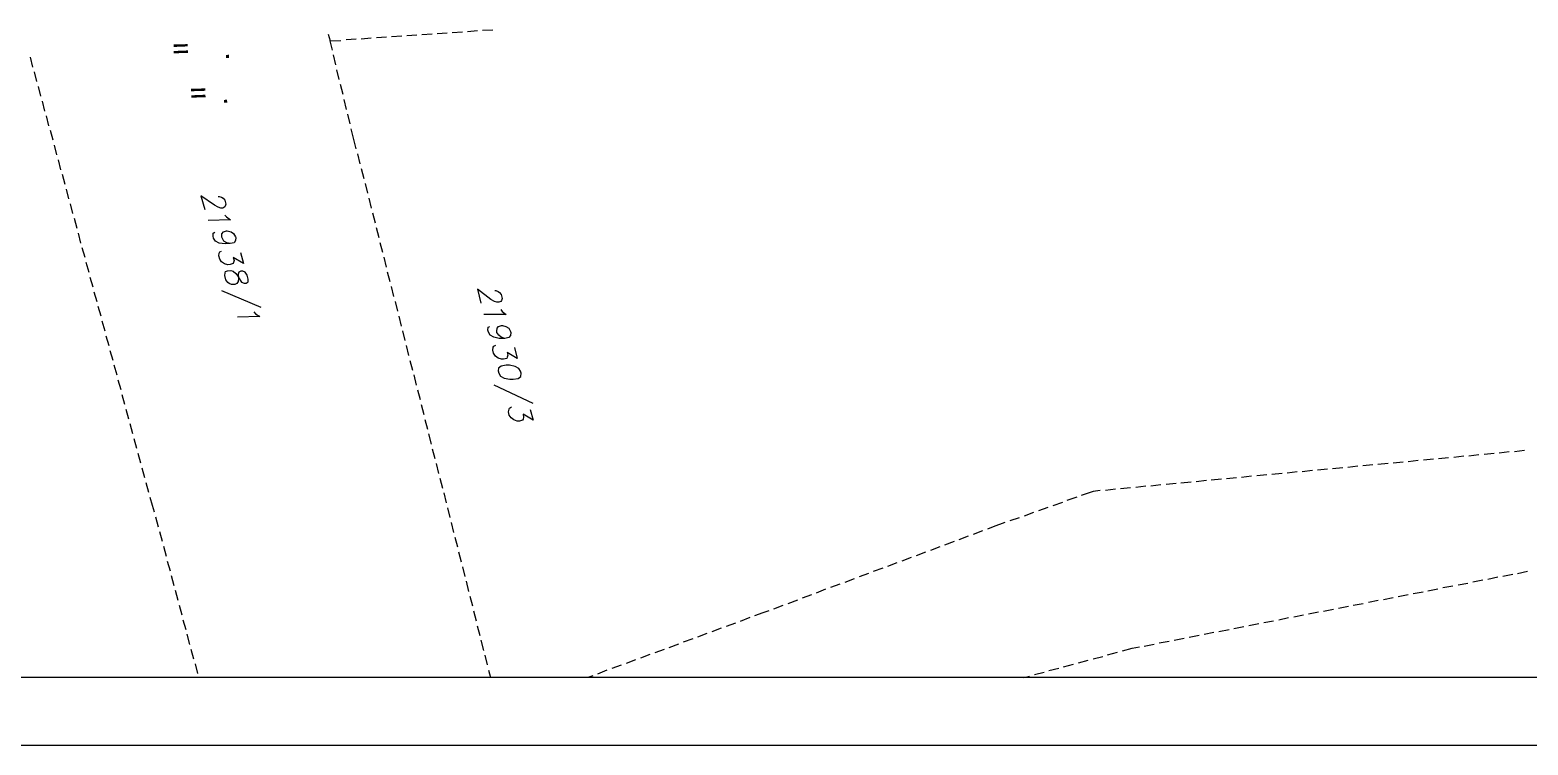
# Model space of a CAD drawing. Header units: millimetres. Extents: x -160 to 389, y -61 to 142.
# Drawn here: x 50.9 to 203, y -61.5 to 11.2 of the extents above; entities that cross this region are included whole.
import ezdxf

# ---------------------------------------------------------------- set-up
doc = ezdxf.new("R2010")
doc.units = ezdxf.units.MM
for name, color, linetype in [('PDF_0', 7, 'Continuous'), ('PDF_C-ROAD-BRNG', 7, 'Continuous'), ('PDF_xref_Boundary$lines$(UV_map)$GR-10', 8, 'Continuous'), ('PDF_xref_Boundary$lines$(UV_map)$TX-11', 8, 'Continuous')]:
    doc.layers.add(name, color=color, linetype=linetype)

msp = doc.modelspace()

# ---------------------------------------------------------------- linework, layer by layer
msp.add_line((-159.98, -61.48), (389.39, -61.48))
at = {"layer": 'PDF_0', "lineweight": 25}
msp.add_lwpolyline([(-153.12, 135.58), (238.32, 135.58), (238.32, -54.62), (-153.12, -54.62)], close=True, dxfattribs=at)
at = {"layer": 'PDF_C-ROAD-BRNG', "lineweight": 25, "transparency": 33554559}
for points in [[(66.89, 9.49), (65.46, 9.43), (66.89, 9.72), (65.46, 9.69)], [(66.92, 8.82), (65.49, 8.79), (66.92, 9.08), (65.46, 9.02)], [(70.8, 8.32), (70.78, 8.62), (71.1, 8.32), (71.1, 8.64)], [(68.69, 4.98), (67.24, 4.93), (68.69, 5.22), (67.24, 5.19)], [(68.72, 4.31), (67.27, 4.29), (68.69, 4.58), (67.27, 4.52)], [(70.6, 3.76), (70.6, 4.05), (70.92, 3.76), (70.89, 4.08)]]:
    msp.add_solid(points, dxfattribs=at)
at = {"layer": 'PDF_xref_Boundary$lines$(UV_map)$GR-10', "lineweight": 25}
for points in [[(81.18, 10.74), (81.36, 10.04), (82.46, 10.1)], [(91.71, 10.74), (90.69, 10.65)], [(93.25, 10.82), (92.23, 10.77)], [(94.79, 10.94), (93.77, 10.88)], [(96.33, 11.06), (95.31, 10.97)], [(97.87, 11.14), (96.85, 11.09)], [(81.59, 9.11), (81.36, 10.04)], [(84, 10.21), (82.99, 10.16)], [(85.54, 10.33), (84.53, 10.24)], [(87.09, 10.42), (86.07, 10.36)], [(88.63, 10.53), (87.61, 10.45)], [(90.17, 10.62), (89.15, 10.56)], [(51.18, 7.39), (50.92, 8.38)], [(81.94, 7.6), (81.71, 8.62)], [(51.59, 5.91), (51.33, 6.9)], [(82.29, 6.11), (82.06, 7.1)], [(51.99, 4.43), (51.73, 5.42)], [(82.67, 4.6), (82.43, 5.62)], [(52.4, 2.92), (52.14, 3.93)], [(83.02, 3.09), (82.78, 4.11)], [(52.81, 1.43), (52.55, 2.42)], [(83.39, 1.61), (83.16, 2.6)], [(53.22, -0.05), (52.95, 0.94)], [(84, -0.92), (83.74, 0.18), (83.51, 1.11)], [(53.62, -1.53), (53.36, -0.54)], [(84.15, -1.44), (84.38, -2.43)], [(54.03, -3.04), (53.77, -2.03)], [(84.53, -2.93), (84.79, -3.94)], [(54.44, -4.53), (54.18, -3.54)], [(84.91, -4.44), (85.17, -5.43)], [(54.84, -6.01), (54.58, -5.02)], [(85.28, -5.92), (85.54, -6.94)], [(55.25, -7.49), (54.99, -6.5)], [(85.66, -7.43), (85.92, -8.42)], [(55.66, -9), (55.4, -8.01)], [(86.04, -8.92), (86.3, -9.93)], [(56.06, -10.49), (55.8, -9.5)], [(86.42, -10.43), (86.68, -11.42)], [(56.47, -11.97), (56.18, -10.98)], [(86.8, -11.91), (87.06, -12.93)], [(56.88, -13.48), (56.59, -12.46)], [(87.17, -13.42), (87.43, -14.41)], [(57.29, -14.96), (57, -13.97)], [(87.55, -14.91), (87.81, -15.92)], [(57.69, -16.45), (57.4, -15.46)], [(87.96, -16.42), (88.19, -17.41)], [(58.1, -17.93), (57.81, -16.94)], [(88.34, -17.9), (88.57, -18.92)], [(58.51, -19.44), (58.22, -18.42)], [(88.71, -19.41), (88.95, -20.4)], [(58.91, -20.92), (58.62, -19.93)], [(89.09, -20.89), (89.32, -21.91)], [(59.32, -22.41), (59.03, -21.42)], [(89.47, -22.41), (89.73, -23.39)], [(59.73, -23.92), (59.44, -22.9)], [(89.85, -23.89), (90.11, -24.91)], [(60.14, -25.4), (59.84, -24.41)], [(90.23, -25.4), (90.49, -26.39)], [(60.51, -26.88), (60.25, -25.89)], [(60.92, -28.37), (60.66, -27.38)], [(90.6, -26.88), (90.87, -27.9)], [(61.33, -29.88), (61.07, -28.86)], [(90.98, -28.4), (91.24, -29.38)], [(61.73, -31.36), (61.47, -30.37)], [(91.36, -29.88), (91.62, -30.9)], [(62.14, -32.84), (61.88, -31.85)], [(91.74, -31.39), (92, -32.38)], [(199.57, -31.85), (198.55, -31.97)], [(201.11, -31.71), (200.09, -31.83)], [(202.65, -31.56), (201.63, -31.68)], [(62.55, -34.33), (62.29, -33.34)], [(92.12, -32.87), (92.38, -33.89)], [(182.65, -33.45), (181.63, -33.57)], [(184.19, -33.31), (183.17, -33.42)], [(185.73, -33.16), (184.71, -33.28)], [(187.27, -33.02), (186.23, -33.13)], [(188.81, -32.87), (187.77, -32.99)], [(190.35, -32.73), (189.31, -32.84)], [(191.87, -32.58), (190.85, -32.7)], [(193.41, -32.44), (192.39, -32.55)], [(194.95, -32.29), (193.93, -32.41)], [(196.49, -32.15), (195.47, -32.26)], [(198.03, -32), (197.01, -32.12)], [(62.96, -35.84), (62.69, -34.85)], [(92.49, -34.38), (92.76, -35.37)], [(167.27, -34.91), (166.25, -35.02)], [(168.81, -34.76), (167.76, -34.88)], [(170.35, -34.62), (169.3, -34.73)], [(171.89, -34.47), (170.85, -34.59)], [(173.4, -34.33), (172.39, -34.44)], [(174.94, -34.18), (173.93, -34.3)], [(176.49, -34.04), (175.47, -34.15)], [(178.03, -33.89), (177.01, -34.01)], [(179.57, -33.74), (178.55, -33.86)], [(181.11, -33.6), (180.09, -33.72)], [(63.51, -37.81), (63.33, -37.15), (63.1, -36.33)], [(92.9, -35.87), (93.13, -36.88)], [(157.18, -36.3), (156.19, -36.65)], [(159.57, -35.63), (158.84, -35.72), (157.65, -36.13)], [(161.11, -35.49), (160.09, -35.61)], [(162.65, -35.34), (161.63, -35.46)], [(164.19, -35.2), (163.17, -35.31)], [(165.73, -35.05), (164.71, -35.17)], [(93.28, -37.38), (93.51, -38.37)], [(152.79, -37.87), (151.83, -38.22)], [(154.24, -37.35), (153.29, -37.7)], [(155.73, -36.83), (154.74, -37.18)], [(63.62, -38.31), (63.89, -39.3)], [(93.66, -38.86), (93.89, -39.88)], [(149.88, -38.89), (148.69, -39.33), (148.11, -39.56)], [(151.34, -38.4), (150.38, -38.72)], [(64.03, -39.79), (64.29, -40.78)], [(94.03, -40.37), (94.3, -41.36)], [(144.74, -40.81), (143.75, -41.16)], [(146.16, -40.26), (145.2, -40.63)], [(147.62, -39.73), (146.66, -40.08)], [(64.44, -41.27), (64.7, -42.29)], [(94.41, -41.86), (94.67, -42.87)], [(140.38, -42.44), (139.42, -42.79)], [(141.83, -41.88), (140.87, -42.26)], [(143.28, -41.36), (142.32, -41.71)], [(64.82, -42.79), (65.11, -43.77)], [(94.79, -43.37), (95.05, -44.36)], [(136.04, -44.07), (135.09, -44.41)], [(137.5, -43.51), (136.51, -43.86)], [(138.92, -42.96), (137.96, -43.34)], [(201.95, -44.04), (202.97, -43.83)], [(65.22, -44.27), (65.48, -45.26)], [(95.17, -44.85), (95.43, -45.87)], [(133.14, -45.14), (132.18, -45.49)], [(134.59, -44.59), (133.63, -44.97)], [(192.85, -45.81), (193.87, -45.61)], [(194.37, -45.49), (195.38, -45.32)], [(195.91, -45.2), (196.89, -45.02)], [(197.42, -44.91), (198.44, -44.71)], [(198.93, -44.62), (199.95, -44.41)], [(200.44, -44.33), (201.46, -44.12)], [(65.63, -45.75), (65.89, -46.77)], [(95.55, -46.36), (95.81, -47.35)], [(128.81, -46.77), (127.85, -47.12)], [(130.26, -46.22), (129.3, -46.57)], [(131.68, -45.66), (130.72, -46.04)], [(185.27, -47.26), (186.28, -47.09)], [(186.81, -46.97), (187.8, -46.77)], [(188.32, -46.68), (189.31, -46.48)], [(189.83, -46.39), (190.85, -46.19)], [(191.34, -46.1), (192.36, -45.9)], [(66.04, -47.26), (66.3, -48.25)], [(95.92, -47.84), (96.19, -48.86)], [(123.98, -48.54), (123.02, -48.92)], [(125.9, -47.84), (125.32, -48.05), (124.47, -48.37)], [(127.35, -47.29), (126.39, -47.67)], [(177.71, -48.75), (178.7, -48.54)], [(179.22, -48.46), (180.21, -48.25)], [(180.73, -48.16), (181.75, -47.96)], [(182.24, -47.87), (183.26, -47.67)], [(183.75, -47.58), (184.77, -47.38)], [(66.41, -48.75), (66.71, -49.73)], [(96.3, -49.36), (96.56, -50.35)], [(119.62, -50.14), (118.66, -50.52)], [(121.07, -49.62), (120.11, -49.97)], [(122.53, -49.1), (121.57, -49.44)], [(170.12, -50.23), (171.11, -50.03)], [(171.63, -49.94), (172.65, -49.73)], [(173.14, -49.65), (174.16, -49.44)], [(174.65, -49.33), (175.67, -49.15)], [(176.17, -49.04), (177.18, -48.86)], [(66.82, -50.23), (67.08, -51.25)], [(96.68, -50.84), (96.94, -51.86)], [(116.74, -51.22), (115.75, -51.6)], [(118.19, -50.69), (117.21, -51.04)], [(161.83, -51.92), (162.82, -51.65), (163.55, -51.51)], [(164.04, -51.42), (165.06, -51.22)], [(165.55, -51.1), (166.57, -50.93)], [(167.07, -50.81), (168.08, -50.61)], [(168.61, -50.52), (169.6, -50.32)], [(67.23, -51.74), (67.49, -52.73)], [(67.64, -53.22), (67.9, -54.21)], [(97.06, -52.35), (97.32, -53.34)], [(112.38, -52.82), (111.42, -53.19)], [(113.83, -52.29), (112.87, -52.64)], [(115.29, -51.77), (114.33, -52.12)], [(157.36, -53.14), (158.34, -52.85)], [(158.84, -52.73), (159.83, -52.47)], [(160.32, -52.32), (161.34, -52.06)], [(97.46, -53.86), (97.64, -54.62)], [(108.05, -54.44), (107.52, -54.62)], [(109.47, -53.89), (108.51, -54.27)], [(110.93, -53.37), (109.97, -53.72)], [(151.8, -54.62), (152.38, -54.47)], [(152.88, -54.33), (153.87, -54.07)], [(154.36, -53.92), (155.35, -53.66)], [(155.84, -53.54), (156.86, -53.25)]]:
    msp.add_lwpolyline(points, dxfattribs=at)
at = {"layer": 'PDF_xref_Boundary$lines$(UV_map)$TX-11', "lineweight": 25}
for points in [[(69.99, -5.75), (70.11, -5.75), (70.34, -5.83), (70.49, -5.92), (70.66, -6.13), (70.78, -6.53), (70.72, -6.74), (70.66, -6.82), (70.46, -6.94), (70.25, -6.94), (69.99, -6.85), (69.61, -6.65), (68.22, -5.69), (68.65, -7.08)], [(70.66, -7.64), (70.83, -7.84), (71.24, -8.13), (68.97, -8.19)], [(71.21, -10.54), (70.86, -10.46), (70.57, -10.28), (70.4, -9.96), (70.37, -9.88), (70.37, -9.56), (70.54, -9.35), (70.83, -9.26), (70.92, -9.24), (71.3, -9.35), (71.56, -9.53), (71.76, -9.85), (71.79, -9.93), (71.76, -10.22), (71.62, -10.46), (71.21, -10.54), (70.69, -10.57), (70.11, -10.49), (69.73, -10.28), (69.53, -9.99), (69.47, -9.79), (69.47, -9.5), (69.67, -9.38)], [(72.26, -11.45), (72.58, -12.55), (71.53, -11.97), (71.62, -12.26), (71.56, -12.46), (71.5, -12.58), (71.21, -12.67), (70.98, -12.7), (70.63, -12.61), (70.34, -12.4), (70.17, -12.11), (70.05, -11.79), (70.08, -11.5), (70.17, -11.39), (70.34, -11.3)], [(98.08, -15.31), (98.19, -15.31), (98.42, -15.4), (98.57, -15.52), (98.72, -15.72), (98.83, -16.13), (98.77, -16.33), (98.69, -16.42), (98.48, -16.5), (98.28, -16.5), (98.05, -16.42), (97.67, -16.21), (96.33, -15.17), (96.68, -16.59)], [(74.35, -17.03), (70.37, -15.34)], [(73.62, -17.46), (73.77, -17.67), (74.21, -17.96), (71.94, -18.02)], [(98.69, -17.23), (98.83, -17.43), (99.24, -17.75), (96.97, -17.73)], [(99.09, -20.17), (98.74, -20.05), (98.48, -19.85), (98.28, -19.56), (98.28, -19.44), (98.31, -19.15), (98.45, -18.95), (98.77, -18.86), (98.86, -18.86), (99.21, -18.95), (99.5, -19.15), (99.67, -19.47), (99.7, -19.56), (99.67, -19.88), (99.5, -20.08), (99.09, -20.17), (98.54, -20.17), (97.99, -20.05), (97.61, -19.85), (97.44, -19.53), (97.38, -19.32), (97.41, -19.03), (97.58, -18.95)], [(100.08, -21.1), (100.37, -22.2), (99.35, -21.59), (99.41, -21.88), (99.35, -22.09), (99.3, -22.2), (98.98, -22.29), (98.77, -22.29), (98.42, -22.17), (98.16, -21.97), (97.96, -21.68), (97.9, -21.36), (97.93, -21.07), (97.99, -20.95), (98.19, -20.87)], [(101.97, -26.77), (98.02, -24.91)], [(101.68, -27.38), (101.97, -28.48), (100.95, -27.87), (101.01, -28.16), (100.95, -28.37), (100.9, -28.48), (100.58, -28.57), (100.37, -28.57), (100.02, -28.45), (99.76, -28.25), (99.56, -27.96), (99.47, -27.64), (99.53, -27.35), (99.59, -27.26), (99.79, -27.14)]]:
    msp.add_lwpolyline(points, dxfattribs=at)
for points in [[(72.93, -13.74), (72.72, -13.45), (72.49, -13.34), (72.29, -13.36), (72.08, -13.45), (72.03, -13.65), (72.06, -14.06), (72.03, -14.38), (71.88, -14.59), (71.68, -14.7), (71.36, -14.7), (71.12, -14.61), (70.98, -14.5), (70.78, -14.21), (70.66, -13.8), (70.69, -13.51), (70.75, -13.39), (70.95, -13.31), (71.27, -13.28), (71.5, -13.36), (71.79, -13.57), (72, -13.86), (72.23, -14.27), (72.37, -14.47), (72.64, -14.56), (72.84, -14.56), (73.04, -14.44), (73.04, -14.15)], [(100.69, -23.51), (100.52, -23.22), (100.14, -23.02), (99.59, -22.9), (99.24, -22.9), (98.74, -22.99), (98.45, -23.19), (98.42, -23.48), (98.48, -23.69), (98.66, -24), (99.03, -24.21), (99.62, -24.32), (99.94, -24.32), (100.46, -24.24), (100.72, -24.03), (100.75, -23.71)]]:
    msp.add_lwpolyline(points, close=True, dxfattribs=at)

doc.saveas('drawing.dxf')
